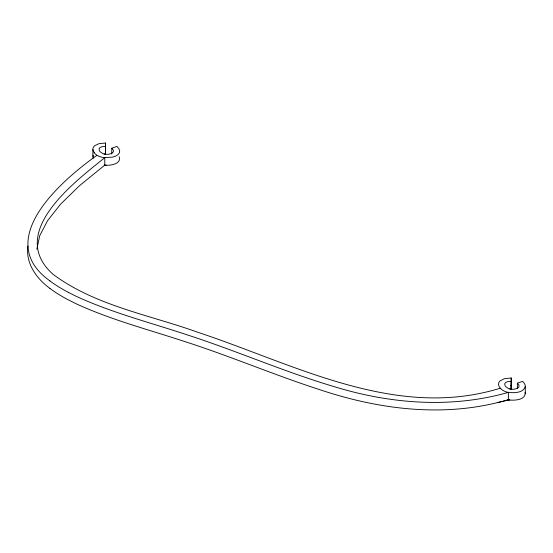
<?xml version="1.0" encoding="UTF-8"?>
<svg xmlns="http://www.w3.org/2000/svg" width="553" height="553" viewBox="0 0 553 553"><rect width="100%" height="100%" fill="white"/><g stroke="black" fill="none" stroke-linecap="round" stroke-linejoin="round"><path stroke-width="0.83" d="M509.783 400.04A12.878 7.438 0 0 1 507.772 399.722L508.394 399.847A12.996 7.5 0 0 0 509.783 400.04C515.099 400.566 526.318 399.819 525.06 392.215M525.35 393.86L525.246 385.372L524.362 383.395L522.606 381.356L517.38 383.181L517.38 388.171M525.343 386.443C523.58 393.19 513.336 393.148 507.848 392.257M104.075 154.038L105.423 154.024L105.609 143.02L99.153 143.621L94.625 145.722L93.416 147.146L92.876 148.861L93.139 150.706L94.217 152.683M105.423 154.024L105.609 143.02M509.707 388.994L511.055 388.98L511.242 377.976L504.377 378.681L499.905 380.996L498.778 382.655L498.516 384.515L499.117 386.478L500.513 388.441M511.055 388.98L511.242 377.976M27.94 246.009C25.39 263.242 36.609 278.774 49.957 288.396M36.844 249.175L39.719 235.744L47.496 220.785L60.623 204.133L79.57 185.635L104.78 165.147A13.998 8.081 0 0 0 106.183 165.216C111.098 165.575 121.798 163.66 119.158 156.644M93.187 155.075L93.167 158.276M111.747 154.045L111.747 148.225L116.973 146.4L118.881 148.681L119.69 150.845L119.413 152.808L118.045 154.633L115.556 156.167L112.404 157.156L104.151 157.605A12.837 7.41 0 0 1 97.017 155.269C61.328 180.637 -7.466 240.078 49.957 280.91M500.306 388.206C395.637 420.563 294.708 364.261 197.808 332.277C149.089 314.705 95.392 305.781 53.04 274.309C6.684 232.834 74.323 182.296 104.78 157.667L104.78 165.147L104.151 165.084A13.811 7.977 0 0 0 106.183 165.216M68.316 292.357L73.335 294.908A217.225 125.413 0 0 0 79.425 297.791C114.312 313.378 151.439 322.98 187.605 335C237.099 351.031 284.85 372.065 334.772 386.817C390.757 403.994 451.607 408.632 508.394 392.367L508.394 399.847L505.746 400.552A203.919 117.727 0 0 1 497.686 402.556C438.861 417.086 376.946 408.785 320.146 389.81C273.853 374.872 229.073 355.648 182.718 340.897C148.135 329.553 112.736 320.173 79.425 305.27A217.225 125.413 0 0 1 73.335 302.387L68.316 299.844A151.08 87.222 0 0 1 49.901 288.417M105.423 146.545C102.962 146.13 97.349 147.174 99.471 150.755A12.443 7.182 0 0 0 100.356 151.916L102.782 153.534A6.373 3.677 0 0 0 104.303 153.99C108.008 155.289 117.271 153.029 111.747 148.225M511.055 381.501C508.594 381.086 502.981 382.13 505.103 385.711A12.443 7.182 0 0 0 505.988 386.872L508.407 388.496A6.373 3.677 0 0 0 509.935 388.946C513.64 390.252 522.903 387.992 517.38 383.181M510.785 385.455L511.242 385.455M92.883 149.552L92.883 157.038M509.721 399.48A208.474 120.36 0 0 1 497.686 402.556M96.685 155.061A16.645 9.608 0 0 1 94.231 152.676M68.365 292.33A151.08 87.222 0 0 1 49.901 280.938M507.716 392.319A13.901 8.025 0 0 1 500.576 388.427M507.772 399.722L507.281 399.612L507.772 399.722"/></g></svg>
